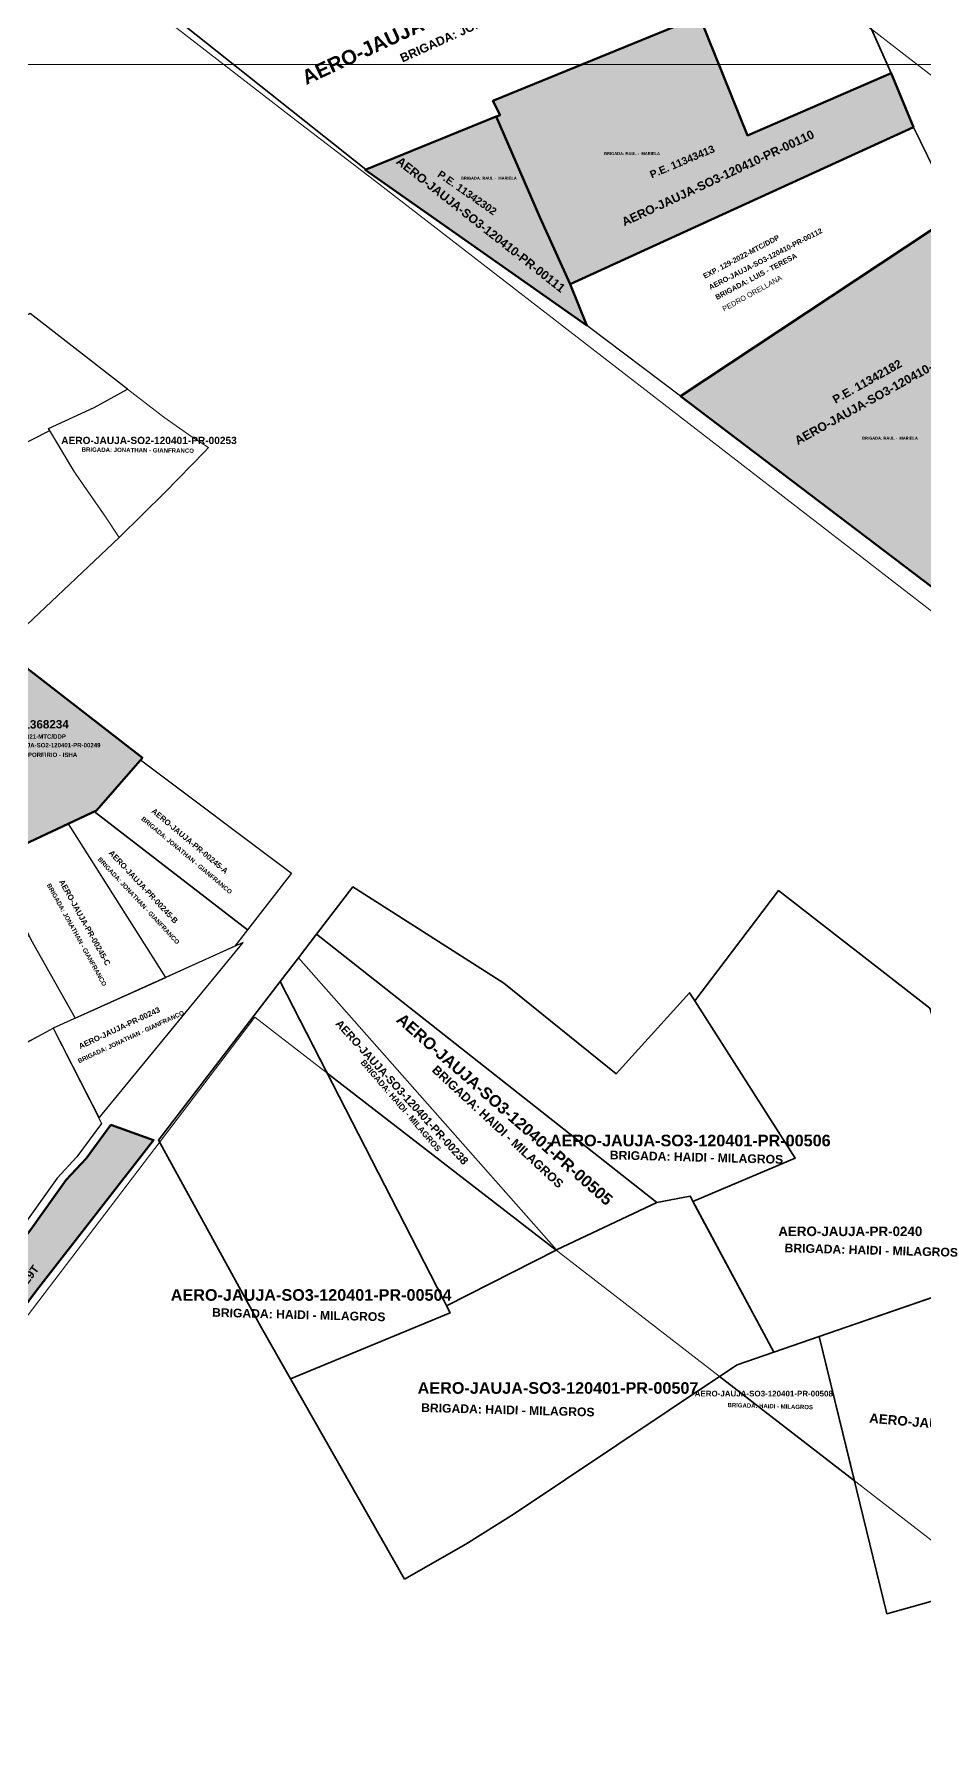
# Model space of a CAD drawing. Header units: metres. Extents: x 0 to 452779, y 0 to 8699072.
# Drawn here: x 448265 to 448572, y 8696923 to 8697510 of the extents above; entities that cross this region are included whole.
import ezdxf
from ezdxf.enums import TextEntityAlignment as Align

# ---------------------------------------------------------------- set-up
doc = ezdxf.new("R2010")
doc.units = ezdxf.units.M
doc.header["$MEASUREMENT"] = 0
for name, color, linetype in [('BASE DE DATOS JAUJA', 7, 'Continuous'), ('CODIGO', 7, 'Continuous'), ('COORD', 7, 'Continuous'), ('EXPEDIENTE', 150, 'Continuous'), ('PARA INGRESAR A SUNARP', 210, 'Continuous'), ('PARTIDA ELECTRONICA', 30, 'Continuous'), ('PERIMETRICO PMD', 5, 'Continuous'), ('PREDIO ADQUIRIDO ( CON RM)', 3, 'Continuous')]:
    doc.layers.add(name, color=color, linetype=linetype)
for name, color, linetype, lineweight in [('CBC-INTEREST-JAUJA', 150, 'Continuous', 30), ('GRILLA', 8, 'Continuous', 0), ('PR-507-TOTAL', 2, 'Continuous', 5), ('PREDIOS INSCRITOS A FAVOR DEL MTC', 30, 'Continuous', 70)]:
    doc.layers.add(name, color=color, linetype=linetype, lineweight=lineweight)
doc.layers.add('PREDIO DEFINIDO ( EN PROCESO)', color=7, linetype='Continuous', true_color=0xe0e000)
doc.styles.add('SANSSERIFBOLD', font='sasb____.pfb')
doc.styles.get("Standard").update_dxf_attribs({"font": 'arial.ttf'})
doc.dimstyles.get("Standard").update_dxf_attribs({"dimtxt": 0.18, "dimasz": 0.18, "dimexe": 0.18, "dimexo": 0.0625, "dimgap": 0.09, "dimtad": 0, "dimtih": 1, "dimtoh": 1, "dimdec": 4, "dimzin": 0, "dimdsep": 46, "dimtxsty": 'Standard', "dimcen": 0.09, "dimadec": 0, "dimazin": 0, "dimtfac": 1, "dimtdec": 4, "dimtofl": 0, "dimtmove": 0, "dimatfit": 3, "dimfxl": 1, "dimtolj": 1, "dimtzin": 0, "dimarcsym": 0})

# ---------------------------------------------------------------- blocks, each defined once
blk = doc.blocks.new('*D8')
at = {"layer": 'COORD', "color": 0, "lineweight": -2, "transparency": 16777216}
blk.add_line((448700, 8699071.75), (448700, 8698969.94), dxfattribs=at)
at = {"layer": 'Defpoints', "color": 0, "transparency": 16777216}
for p in [(448700, 8699071.81), (448700, 8699066.81), (0, 0)]:
    blk.add_point(p, dxfattribs=at)
at = {"layer": 'COORD', "color": 0, "transparency": 16777216, "insert": (448688.53, 8699018), "char_height": 21, "attachment_point": 5, "rotation": 90}
blk.add_mtext('\\A1;448700', dxfattribs=at)
blk = doc.blocks.new('*D10')
at = {"layer": 'COORD', "color": 0, "lineweight": -2, "transparency": 16777216}
blk.add_line((449400, 8699071.75), (449400, 8698969.94), dxfattribs=at)
at = {"layer": 'Defpoints', "color": 0, "transparency": 16777216}
for p in [(449400, 8699071.81), (449400, 8699066.81), (0, 0)]:
    blk.add_point(p, dxfattribs=at)
at = {"layer": 'COORD', "color": 0, "transparency": 16777216, "insert": (449388.53, 8699018), "char_height": 21, "attachment_point": 5, "rotation": 90}
blk.add_mtext('\\A1;449400', dxfattribs=at)
blk = doc.blocks.new('*D12')
at = {"layer": 'COORD', "color": 0, "lineweight": -2, "transparency": 16777216}
blk.add_line((450100, 8699071.75), (450100, 8698969.94), dxfattribs=at)
at = {"layer": 'Defpoints', "color": 0, "transparency": 16777216}
for p in [(450100, 8699071.81), (450100, 8699066.81), (0, 0)]:
    blk.add_point(p, dxfattribs=at)
at = {"layer": 'COORD', "color": 0, "transparency": 16777216, "insert": (450088.53, 8699018), "char_height": 21, "attachment_point": 5, "rotation": 90}
blk.add_mtext('\\A1;450100', dxfattribs=at)
blk = doc.blocks.new('*D18')
at = {"layer": 'COORD', "color": 0, "lineweight": -2, "transparency": 16777216}
blk.add_line((450402.14, 8697500), (450284.84, 8697500), dxfattribs=at)
at = {"layer": 'Defpoints', "color": 0, "transparency": 16777216}
for p in [(450397.2, 8697500), (450402.2, 8697500), (0, 0)]:
    blk.add_point(p, dxfattribs=at)
at = {"layer": 'COORD', "color": 0, "transparency": 16777216, "insert": (450340.64, 8697511.47), "char_height": 21, "attachment_point": 5}
blk.add_mtext('\\A1;8697500', dxfattribs=at)
blk = doc.blocks.new('*D20')
at = {"layer": 'COORD', "color": 0, "lineweight": -2, "transparency": 16777216}
blk.add_line((450402.14, 8698200), (450284.84, 8698200), dxfattribs=at)
at = {"layer": 'Defpoints', "color": 0, "transparency": 16777216}
for p in [(450397.2, 8698200), (450402.2, 8698200), (0, 0)]:
    blk.add_point(p, dxfattribs=at)
at = {"layer": 'COORD', "color": 0, "transparency": 16777216, "insert": (450340.64, 8698211.47), "char_height": 21, "attachment_point": 5}
blk.add_mtext('\\A1;8698200', dxfattribs=at)
blk = doc.blocks.new('*D22')
at = {"layer": 'COORD', "color": 0, "lineweight": -2, "transparency": 16777216}
blk.add_line((450402.14, 8698900), (450284.84, 8698900), dxfattribs=at)
at = {"layer": 'Defpoints', "color": 0, "transparency": 16777216}
for p in [(450397.2, 8698900), (450402.2, 8698900), (0, 0)]:
    blk.add_point(p, dxfattribs=at)
at = {"layer": 'COORD', "color": 0, "transparency": 16777216, "insert": (450340.64, 8698911.47), "char_height": 21, "attachment_point": 5}
blk.add_mtext('\\A1;8698900', dxfattribs=at)

msp = doc.modelspace()

# ---------------------------------------------------------------- hatches: boundary and pattern name
at = {"layer": 'PREDIOS INSCRITOS A FAVOR DEL MTC', "transparency": 33554559}
h = msp.add_hatch(color=256, dxfattribs=at)
h.dxf.hatch_style = 1
h.paths.add_polyline_path([(448228.84, 8697763.29), (448193.25, 8697790.8), (448097.15, 8697747.34), (448100.03, 8697740.86), (448115.48, 8697706.12), (448233.22, 8697746.99), (448236.52, 8697748.14)])
h.paths.add_polyline_path([(448247.55, 8697696.6), (448141.54, 8697650.62), (448134.33, 8697655.1), (448114.62, 8697705.82), (448233.22, 8697746.99)])
h.paths.add_polyline_path([(448262.7, 8697737.12), (448271.5, 8697709.48), (448281.64, 8697679.22), (448287.81, 8697678.07), (448323.36, 8697690.24)])
h.paths.add_polyline_path([(448341.55, 8697676.18), (448323.36, 8697690.24), (448287.81, 8697678.07), (448310.89, 8697663.75)])
h.paths.add_polyline_path([(448361.11, 8697661.07), (448341.55, 8697676.18), (448310.89, 8697663.75), (448335.61, 8697650.98)])
h.paths.add_polyline_path([(448361.11, 8697661.07), (448335.61, 8697650.98), (448377.29, 8697636.74), (448387.82, 8697640.42)])
h.paths.add_polyline_path([(448387.82, 8697640.42), (448377.29, 8697636.74), (448399.67, 8697622.51), (448407.1, 8697615.84), (448411.54, 8697610.12), (448418.49, 8697604.48), (448426.96, 8697599.91), (448436.93, 8697596.11), (448444.79, 8697596.39)])
h.paths.add_polyline_path([(448423.07, 8697487.4), (448425.62, 8697482.53), (448424.29, 8697481.99), (448439.36, 8697447.27), (448449.74, 8697424.18), (448568.2, 8697478.28), (448560.52, 8697496.98), (448510.99, 8697475.5), (448494.38, 8697516.46)])
h.paths.add_polyline_path([(448424.29, 8697481.99), (448379.08, 8697463.62), (448455.47, 8697409.94), (448449.73, 8697424.18), (448439.36, 8697447.27)])
h = msp.add_hatch(color=256, dxfattribs=at)
h.dxf.hatch_style = 1
h.paths.add_polyline_path([(448983.87, 8697179.76), (449017.65, 8697153.65), (448999.1, 8697146.23)])
h.paths.add_polyline_path([(448853.71, 8697157.18), (448881.32, 8697167.28), (448898.78, 8697118.16), (448874.03, 8697106.62)])
h.paths.add_polyline_path([(448781.02, 8697215.21), (448797.36, 8697221.84), (448826.66, 8697153.01), (448811.58, 8697146.35)])
h.paths.add_polyline_path([(448762.82, 8697171.9), (448783.26, 8697180.01), (448801.88, 8697140.32)])
h.paths.add_polyline_path([(448880.93, 8697259.31), (448964.41, 8697194.8), (448911.11, 8697174.04)])
h.paths.add_polyline_path([(448825.97, 8697310.15), (448857.24, 8697231.19), (448886.74, 8697242.92), (448867.53, 8697297.2), (448858.27, 8697322.43)])
h.paths.add_polyline_path([(448686.39, 8697250.47), (448696.07, 8697224.49), (448733.29, 8697195.82), (448797.48, 8697221.89), (448822.57, 8697233.79), (448795.47, 8697297.63), (448763.72, 8697284.29), (448756.64, 8697281.53), (448721.55, 8697265.77)])
h.paths.add_polyline_path([(448609.73, 8697388.41), (448674.2, 8697245.16), (448686.39, 8697250.47), (448721.55, 8697265.77), (448724.41, 8697267.05), (448682.14, 8697358.29)])
h.paths.add_polyline_path([(448579.4, 8697375.43), (448609.73, 8697388.41), (448674.2, 8697245.16), (448622.45, 8697283.46), (448611.31, 8697307.85), (448587.99, 8697355.94)])
h.paths.add_polyline_path([(448487.85, 8697385.5), (448582.88, 8697448.45), (448595.33, 8697422.98), (448609.73, 8697388.41), (448579.4, 8697375.43), (448587.99, 8697355.94), (448611.31, 8697307.85), (448622.45, 8697283.46)])
h.paths.add_polyline_path([(448646.32, 8697440.64), (448682.27, 8697412.85), (448701.89, 8697367.76), (448682.14, 8697358.29)])
h.paths.add_polyline_path([(448596.08, 8697421.16), (448645.35, 8697442.87), (448682.14, 8697358.29), (448609.73, 8697388.41)])
h = msp.add_hatch(color=256, dxfattribs=at)
h.dxf.hatch_style = 1
h.paths.add_polyline_path([(448230.11, 8697274.65), (448261.18, 8697292.59), (448302.2, 8697260.79), (448286.3, 8697242.54), (448255.5, 8697228.13), (448234.71, 8697263.54), (448231.34, 8697272.35)])
h = msp.add_hatch(color=256, dxfattribs=at)
h.dxf.hatch_style = 1
h.paths.add_polyline_path([(448291.29, 8697134.09), (448282.73, 8697122.52), (448275.91, 8697115.22), (448263.66, 8697097.99), (448251.36, 8697081.85), (448238.98, 8697065.92), (448226.66, 8697050.4), (448214.84, 8697034.47), (448202.67, 8697018.67), (448202.58, 8697018.56), (448214.43, 8697009.4), (448266.4, 8697078.08), (448306.06, 8697128.87)])

# ---------------------------------------------------------------- linework, layer by layer
at = {"layer": 'GRILLA'}
msp.add_line((446402.31, 8697500), (450402.2, 8697500), dxfattribs=at)
at = {"layer": 'PARA INGRESAR A SUNARP', "lineweight": 35}
for points in [[(448459.97, 8697584.66), (448429.27, 8697576.91), (448434.51, 8697561.79), (448368.46, 8697527.45), (448319.13, 8697580.98), (448266.08, 8697553.71), (448379.25, 8697463.69), (448425.62, 8697482.53), (448423.07, 8697487.4), (448494.38, 8697516.46), (448510.99, 8697475.5), (448560.53, 8697496.98), (448553.78, 8697512.16)], [(448492.77, 8697176.91), (448521.7, 8697214.96), (448573.83, 8697174.38), (448591.9, 8697115.38), (448601.29, 8697083.75), (448535.72, 8697061.12), (448520.08, 8697055.75), (448492.14, 8697107.72), (448527.45, 8697122.65)], [(448356, 8697191.77), (448362.27, 8697199.94), (448479.65, 8697107.37), (448445.09, 8697091.01)], [(448356, 8697191.77), (448349.73, 8697183.6), (448365.95, 8697151.95), (448444.9, 8697090.92), (448445.09, 8697091.01)], [(448349.73, 8697183.6), (448307.71, 8697128.87), (448343.25, 8697064.12), (448353.3, 8697046.48), (448408.33, 8697069.24)], [(448535.72, 8697061.12), (448601.33, 8697083.76), (448592.03, 8697114.93), (448621.18, 8697126.57), (448622.52, 8697120.71), (448653.9, 8696979.45), (448634.47, 8696977.93), (448612.37, 8696976.04), (448594.56, 8696973.51), (448580, 8696971.27), (448559.03, 8696965.45)], [(448392.66, 8696977.41), (448413.77, 8696989.47), (448430.48, 8696999.91), (448501.29, 8697047.32), (448507.34, 8697051.38), (448520.08, 8697055.75), (448491.2, 8697109.48), (448479.65, 8697107.37), (448445.09, 8697091.01), (448444.9, 8697090.91), (448407.05, 8697071.73), (448408.33, 8697069.24), (448353.3, 8697046.48)], [(448535.72, 8697061.12), (448520.08, 8697055.75), (448507.34, 8697051.38), (448501.29, 8697047.32), (448547.85, 8697011.33)]]:
    msp.add_lwpolyline(points, close=True, dxfattribs=at)
msp.add_lwpolyline([(448527.45, 8697122.65), (448492.14, 8697107.72), (448491.2, 8697109.48), (448479.65, 8697107.37), (448362.27, 8697199.94), (448374.82, 8697216.28), (448426.92, 8697183.01), (448465.62, 8697151.73), (448490.96, 8697179.73), (448492.77, 8697176.91)], dxfattribs=at)
at = {"layer": 'PERIMETRICO PMD', "color": 5, "linetype": 'Continuous', "lineweight": 20, "ltscale": 20}
msp.add_lwpolyline([(446623.18, 8698528.1), (446620.36, 8698536.51), (446610.4, 8698557.69), (446651.66, 8698611.07), (446576.59, 8698669.1), (446689.93, 8698815.74), (446740.57, 8698776.6), (446806.82, 8698862.32), (449771.2, 8696571.26), (449775.99, 8696557.79), (449674.35, 8696425.76), (449839.54, 8696298.09), (449196.34, 8696510.01), (448340.95, 8697171.27), (448216.44, 8697007.84), (447797.34, 8697331.75), (447784.54, 8697358.86), (447883.43, 8697486.8), (447076.22, 8698110.71), (446956.09, 8698218.6), (446730.51, 8698426.22), (446623.18, 8698528.1)], dxfattribs=at)
at = {"layer": 'PR-507-TOTAL', "color": 8, "linetype": 'Continuous', "lineweight": 0, "ltscale": 0.2}
msp.add_lwpolyline([(448535.72, 8697061.12), (448601.33, 8697083.76), (448592.03, 8697114.93), (448621.18, 8697126.57), (448622.52, 8697120.71), (448653.9, 8696979.45), (448634.47, 8696977.93), (448612.37, 8696976.04), (448594.56, 8696973.51), (448580, 8696971.27), (448559.03, 8696965.45)], close=True, dxfattribs=at)
at = {"layer": 'PREDIO ADQUIRIDO ( CON RM)', "color": 177, "lineweight": 20, "true_color": 0x293189}
for points in [[(448310.09, 8697352.4), (448294.11, 8697336.8), (448289.69, 8697343.55), (448279.19, 8697358.65), (448269.79, 8697374.4), (448285.49, 8697381.58), (448297.09, 8697388), (448309.54, 8697378.31), (448319.18, 8697371.48), (448324.99, 8697367.84), (448323.74, 8697366.42)], [(448192, 8697333.93), (448270.09, 8697373.66), (448270.09, 8697373.66), (448278.26, 8697360.01), (448288.78, 8697344.92), (448294.11, 8697336.8), (448253.77, 8697298.54), (448261.18, 8697292.59), (448230.11, 8697274.65), (448224.06, 8697285.96), (448219.15, 8697293.81), (448210.14, 8697307.12), (448205.12, 8697314.65), (448200.02, 8697322.86)]]:
    msp.add_lwpolyline(points, close=True, dxfattribs=at)
at = {"layer": 'PREDIO DEFINIDO ( EN PROCESO)', "color": 177, "lineweight": 0, "true_color": 0x293189}
msp.add_lwpolyline([(448622.45, 8697283.46), (448487.85, 8697385.5), (448455.47, 8697409.94), (448379.08, 8697463.62), (448379.25, 8697463.69), (448266.08, 8697553.71), (448267.55, 8697554.47), (448203.03, 8697606.73), (448145.13, 8697652.04), (448137.61, 8697648.84), (448355.23, 8697480.65), (448383.74, 8697458.74), (448616.42, 8697278.9)], dxfattribs=at)
at = {"layer": 'PREDIO DEFINIDO ( EN PROCESO)', "color": 177, "true_color": 0x293189}
for points in [[(448582.88, 8697448.45), (448568.2, 8697478.28), (448560.53, 8697496.98), (448553.78, 8697512.16), (448516.45, 8697594.59), (448532.81, 8697593.05), (448540.92, 8697596.14), (448544.61, 8697596.94), (448547.81, 8697597.09), (448552.73, 8697595.98), (448563.56, 8697591.6), (448598.93, 8697569.92)], [(448336.91, 8697197.04), (448271.44, 8697167.48), (448287.21, 8697136.56), (448336.91, 8697197.04)]]:
    msp.add_lwpolyline(points, dxfattribs=at)
for points in [[(448449.74, 8697424.18), (448568.2, 8697478.28), (448582.88, 8697448.45), (448487.85, 8697385.5), (448455.47, 8697409.94)], [(448285.49, 8697381.58), (448297.09, 8697388), (448263.51, 8697414.06), (448148.7, 8697346.46), (448156.87, 8697332.05), (448169.42, 8697305.81), (448170.13, 8697306.22), (448185.81, 8697314.98), (448200.02, 8697322.86), (448192, 8697333.93), (448270.2, 8697373.72), (448269.79, 8697374.4)], [(448285.56, 8697242.19), (448286.3, 8697242.54), (448301.57, 8697260.07), (448353.65, 8697221.02), (448338.46, 8697201.38)], [(448276.63, 8697238.01), (448255.5, 8697228.13), (448251.53, 8697234.91), (448247.14, 8697232.63), (448263.66, 8697198.1), (448279.03, 8697170.91), (448310.24, 8697185)], [(448338.46, 8697201.38), (448334.04, 8697195.74), (448310.24, 8697185), (448276.63, 8697238.01), (448285.56, 8697242.19)], [(448165.04, 8697048.47), (448164.21, 8697070.1), (448160.06, 8697083.43), (448156.31, 8697095.49), (448153.39, 8697105.6), (448178.69, 8697118.63), (448207.64, 8697133.74), (448233.59, 8697147.49), (448258.72, 8697160.62), (448271.44, 8697167.48), (448283.95, 8697142.94), (448288.11, 8697134.62), (448279.55, 8697123.05), (448272.73, 8697115.75), (448260.49, 8697098.52), (448248.18, 8697082.38), (448235.8, 8697066.45), (448223.49, 8697050.93), (448211.66, 8697035), (448199.49, 8697019.2), (448188.2, 8697005.45), (448176.44, 8697005.78), (448167.35, 8697006.04), (448167.62, 8697027.36)]]:
    msp.add_lwpolyline(points, close=True, dxfattribs=at)
at = {"layer": 'PREDIO DEFINIDO ( EN PROCESO)', "color": 177, "lineweight": 20, "true_color": 0x293189}
msp.add_lwpolyline([(448146.93, 8697137.14), (448146.36, 8697138.39), (448263.07, 8697199.34), (448263.66, 8697198.1), (448279.03, 8697170.91), (448271.44, 8697167.48), (448233.59, 8697147.49), (448207.64, 8697133.74), (448178.69, 8697118.63), (448157.21, 8697107.57)], close=True, dxfattribs=at)
at = {"layer": 'PREDIOS INSCRITOS A FAVOR DEL MTC', "lineweight": 60}
for points in [[(448423.07, 8697487.4), (448425.62, 8697482.53), (448424.29, 8697481.99), (448439.36, 8697447.27), (448449.74, 8697424.18), (448568.2, 8697478.28), (448560.52, 8697496.98), (448510.99, 8697475.5), (448494.38, 8697516.46), (448423.07, 8697487.4)], [(448487.85, 8697385.5), (448582.88, 8697448.45), (448595.33, 8697422.98), (448609.73, 8697388.41), (448579.4, 8697375.43), (448587.99, 8697355.94), (448611.31, 8697307.85), (448622.45, 8697283.46), (448487.85, 8697385.5)]]:
    msp.add_lwpolyline(points, dxfattribs=at)
for points in [[(448424.29, 8697481.99), (448379.08, 8697463.62), (448455.47, 8697409.94), (448449.73, 8697424.18), (448439.36, 8697447.27)], [(448230.11, 8697274.65), (448261.18, 8697292.59), (448302.2, 8697260.79), (448286.3, 8697242.54), (448255.5, 8697228.13), (448234.71, 8697263.54), (448231.34, 8697272.35)], [(448291.29, 8697134.09), (448282.73, 8697122.52), (448275.91, 8697115.22), (448263.66, 8697097.99), (448251.36, 8697081.85), (448238.98, 8697065.92), (448226.66, 8697050.4), (448214.84, 8697034.47), (448202.67, 8697018.67), (448202.58, 8697018.56), (448214.43, 8697009.4), (448266.4, 8697078.08), (448306.06, 8697128.87), (448291.29, 8697134.09)]]:
    msp.add_lwpolyline(points, close=True, dxfattribs=at)

# ---------------------------------------------------------------- texts
at = {"insert": (448502.04, 8697416.24), "char_height": 1.8, "attachment_point": 1, "rotation": 28.94091}
msp.add_mtext_dynamic_manual_height_columns('{\\C4;PEDRO ORELLANA}', width=55.405, gutter_width=1, heights=[11.15], dxfattribs=at)
at = {"layer": 'BASE DE DATOS JAUJA', "color": 1, "style": 'SANSSERIFBOLD'}
msp.add_text('AERO-JAUJA-SO2-120401-PR-00253', height=2.5, dxfattribs=at).set_placement((448304.46, 8697369.02), align=Align.CENTER)
at = {"layer": 'CBC-INTEREST-JAUJA', "style": 'SANSSERIFBOLD'}
msp.add_text('AERO-JAUJA-PR-0529T', height=2.7615, rotation=53.65083, dxfattribs=at).set_placement((448240.63, 8697049.04))
at = {"layer": 'CODIGO', "color": 1, "lineweight": 20, "style": 'SANSSERIFBOLD'}
for s, height, rotation, p in [('AERO-JAUJA-SO3-120410-PR-00106', 5, 25, (448413.6, 8697518.41)), ('AERO-JAUJA-PR-00245-A', 1.9321, 320.00367, (448317.92, 8697231.33)), ('AERO-JAUJA-PR-00245-B', 1.9321, 313.08915, (448301.83, 8697215.6)), ('AERO-JAUJA-PR-00245-C', 1.9321, 299.08332, (448281.45, 8697203.47)), ('AERO-JAUJA-PR-00243', 1.9321, 25, (448294.61, 8697166.7))]:
    msp.add_text(s, height=height, rotation=rotation, dxfattribs=at).set_placement(p, align=Align.CENTER)
at = {"layer": 'CODIGO', "color": 6, "linetype": 'Continuous', "lineweight": 20, "style": 'SANSSERIFBOLD'}
for s, height, rotation, p in [('BRIGADA: JONATHAN - GIANFRANCO', 3, 24.36416, (448427.25, 8697516.6)), ('BRIGADA: JONATHAN - GIANFRANCO', 1.5, 359.36709, (448300.59, 8697366.17)), ('BRIGADA: JONATHAN - GIANFRANCO', 1.5526, 319.93577, (448316.98, 8697226.54)), ('BRIGADA: JONATHAN - GIANFRANCO', 1.5526, 313.02125, (448300.32, 8697210.95)), ('BRIGADA: JONATHAN - GIANFRANCO', 1.5526, 299.01542, (448278.85, 8697199.33)), ('BRIGADA: JONATHAN - GIANFRANCO', 1.5526, 24.9321, (448298.55, 8697163.82)), ('BRIGADA: HAIDI - MILAGROS', 2.0407, 310.72429, (448390.59, 8697140.11)), ('BRIGADA: HAIDI - MILAGROS', 3, 317.18909, (448423.79, 8697132.4)), ('BRIGADA: HAIDI - MILAGROS', 3, 358.4947, (448493.32, 8697121.48)), ('BRIGADA: HAIDI - MILAGROS', 3, 358.4947, (448553.64, 8697089.41)), ('BRIGADA: HAIDI - MILAGROS', 3, 358.4947, (448356.09, 8697067.16)), ('BRIGADA: HAIDI - MILAGROS', 3, 358.4947, (448428.24, 8697034.3)), ('BRIGADA: HAIDI - MILAGROS', 1.4768, 358.4947, (448518.79, 8697036.37))]:
    msp.add_text(s, height=height, rotation=rotation, dxfattribs=at).set_placement(p, align=Align.CENTER)
at = {"layer": 'CODIGO', "color": 1, "linetype": 'Continuous', "lineweight": 0, "style": 'SANSSERIFBOLD'}
for s, rotation, p in [('AERO-JAUJA-SO3-120410-PR-00110', 25, (448501.39, 8697459.42)), ('AERO-JAUJA-SO3-120410-PR-00111', 321.78922, (448417.99, 8697443.55)), ('AERO-JAUJA-SO3-120410-PR-00113', 29, (448560.07, 8697386.24))]:
    msp.add_text(s, height=3, rotation=rotation, dxfattribs=at).set_placement(p, align=Align.CENTER)
at = {"layer": 'CODIGO', "color": 6, "linetype": 'Continuous', "lineweight": 0, "style": 'SANSSERIFBOLD'}
for p in [(448471.12, 8697468.72), (448421.72, 8697460.22), (448560.12, 8697370.53)]:
    msp.add_text('BRIGADA: RAUL -  MARIELA', height=1, dxfattribs=at).set_placement(p, align=Align.CENTER)
at = {"layer": 'CODIGO', "lineweight": 20, "style": 'SANSSERIFBOLD'}
msp.add_text('AERO-JAUJA-SO3-120410-PR-00112', height=1.8, rotation=27.0773, dxfattribs=at).set_placement((448498.18, 8697422.16))
at = {"layer": 'CODIGO', "color": 6, "linetype": 'Continuous', "lineweight": 20, "style": 'SANSSERIFBOLD'}
msp.add_text('BRIGADA: LUIS - TERESA', height=1.8, rotation=27.81805, dxfattribs=at).set_placement((448500.45, 8697418.72))
at = {"layer": 'CODIGO', "lineweight": 20, "style": 'SANSSERIFBOLD'}
msp.add_text('AERO-JAUJA-SO2-120401-PR-00249', height=1.5, dxfattribs=at).set_placement((448251.38, 8697264.37))
at = {"layer": 'CODIGO', "color": 6, "linetype": 'Continuous', "lineweight": 20, "style": 'SANSSERIFBOLD'}
msp.add_text('BRIGADA: PORFIRIO - ISHA', height=1.5, dxfattribs=at).set_placement((448251.62, 8697261.06))
at = {"layer": 'CODIGO', "style": 'SANSSERIFBOLD'}
for s, height, rotation, p in [('AERO-JAUJA-SO3-120401-PR-00238', 2.721, 312.22959, (448390.74, 8697144.5)), ('AERO-JAUJA-SO3-120401-PR-00505 ', 4, 318.69438, (448426.46, 8697137.51)), ('AERO-JAUJA-SO3-120401-PR-00237', 3.3, 355, (448592.66, 8697027.91)), ('AERO-JAUJA-SO3-120401-PR-00237', 3.3, 355, (448592.66, 8697027.91))]:
    msp.add_text(s, height=height, rotation=rotation, dxfattribs=at).set_placement(p, align=Align.CENTER)
at = {"layer": 'CODIGO', "color": 5, "style": 'SANSSERIFBOLD'}
for s, height, p in [('AERO-JAUJA-SO3-120401-PR-00506', 4, (448491.21, 8697126.73)), ('AERO-JAUJA-SO3-120401-PR-00504', 4, (448360.4, 8697073.45)), ('AERO-JAUJA-SO3-120401-PR-00507', 4, (448445.59, 8697041.36)), ('AERO-JAUJA-SO3-120401-PR-00508', 1.9691, (448516.58, 8697040.44))]:
    msp.add_text(s, height=height, dxfattribs=at).set_placement(p, align=Align.CENTER)
at = {"layer": 'CODIGO', "style": 'SANSSERIFBOLD'}
msp.add_text('AERO-JAUJA-PR-0240', height=3.3, dxfattribs=at).set_placement((448546.43, 8697095.76), align=Align.CENTER)
at = {"layer": 'EXPEDIENTE', "color": 3, "linetype": 'Continuous', "lineweight": 20, "style": 'SANSSERIFBOLD'}
msp.add_text('EXP. 129-2022-MTC/DDP', height=1.8, rotation=27.81805, dxfattribs=at).set_placement((448496.25, 8697426.01))
at = {"layer": 'EXPEDIENTE', "linetype": 'Continuous', "lineweight": 20, "style": 'SANSSERIFBOLD'}
msp.add_text('EXP. 702-2021-MTC/DDP', height=1.5, dxfattribs=at).set_placement((448251.32, 8697267.35))
at = {"layer": 'PARTIDA ELECTRONICA', "lineweight": 0, "style": 'SANSSERIFBOLD'}
for s, height, rotation, p in [('P.E. 11343413', 2.5818, 22.75575, (448488.93, 8697465.25)), ('P.E. 11342302', 2.5818, 325.01729, (448413.51, 8697454.64)), ('P.E. 11342182', 2.8779, 29.284, (448552.94, 8697389.36)), ('P.E. 11368234', 2.8779, 0.28718, (448263.49, 8697270.87))]:
    msp.add_text(s, height=height, rotation=rotation, dxfattribs=at).set_placement(p, align=Align.CENTER)

# ---------------------------------------------------------------- dimensions: what is measured, and where the dimension line sits
at = {"layer": 'COORD'}
for feature_location, offset, dtype, picture, middle in [((448700, 8699071.81), (0, -5), 1, '*D8', (448688.53, 8699018)), ((449400, 8699071.81), (0, -5), 1, '*D10', (449388.53, 8699018)), ((450100, 8699071.81), (0, -5), 1, '*D12', (450088.53, 8699018)), ((450402.2, 8698900), (-5, 0), 0, '*D22', (450340.64, 8698911.47)), ((450402.2, 8698200), (-5, 0), 0, '*D20', (450340.64, 8698211.47)), ((450402.2, 8697500), (-5, 0), 0, '*D18', (450340.64, 8697511.47))]:
    dim = msp.add_ordinate_dim(feature_location=feature_location, offset=offset, dtype=dtype, origin=(0, 0), dimstyle='Standard', override={"dimtxt": 21, "dimgap": 0.75, "dimtad": 1, "dimdec": 0}, dxfattribs=at)
    dim.commit()
    dim.dimension.update_dxf_attribs({"geometry": picture, "text_midpoint": middle})

doc.saveas('drawing.dxf')
